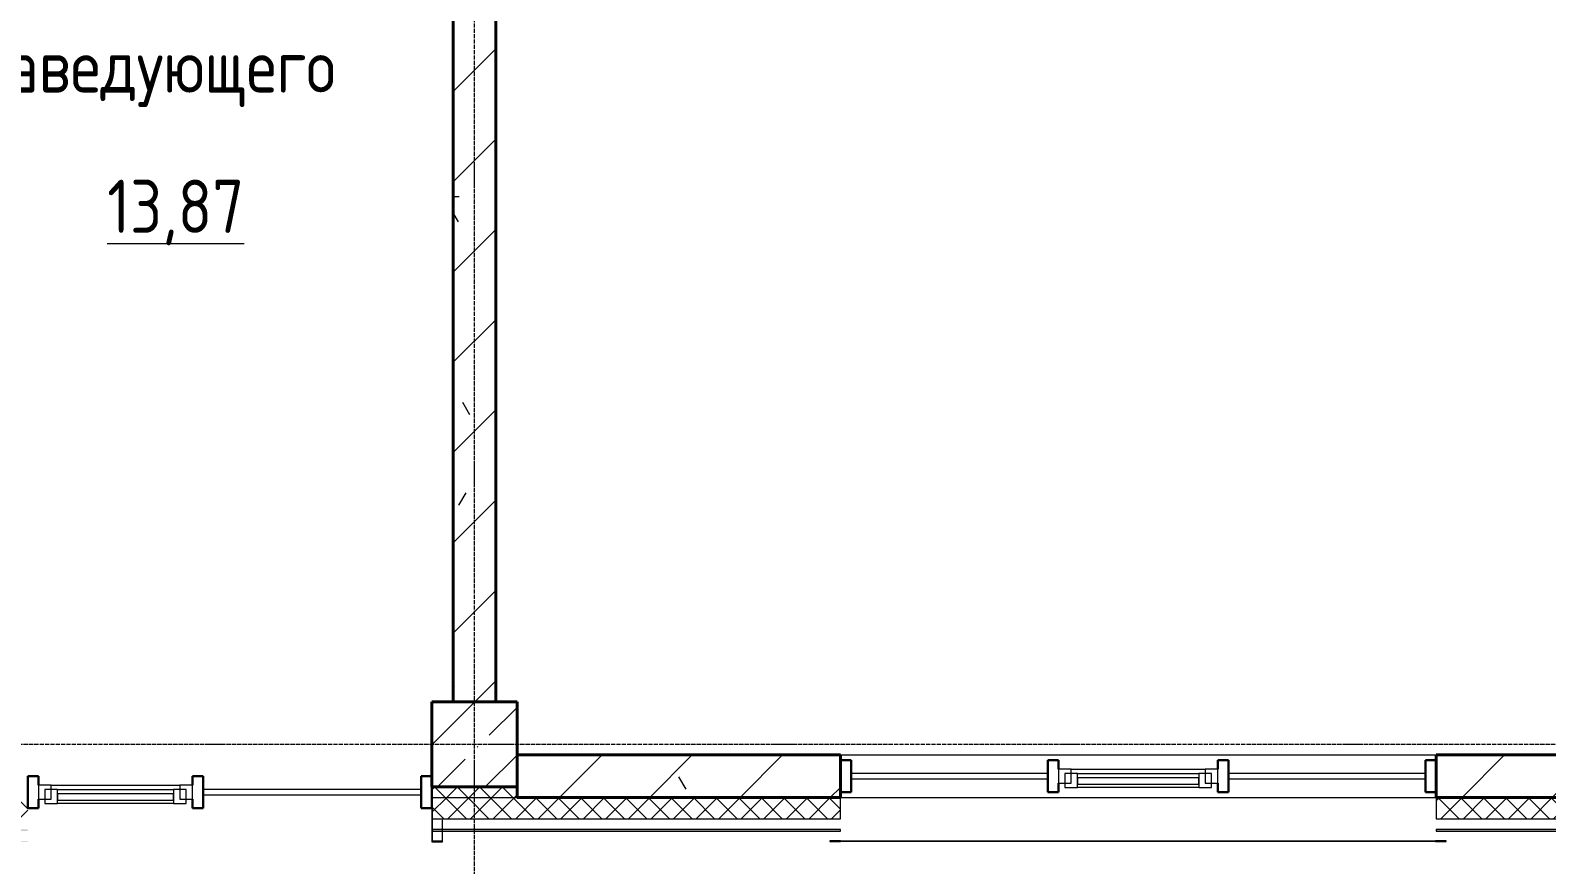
# Model space of a CAD drawing. Header units: millimetres. Extents: x 0 to 351840, y -132678 to 32417.
# Drawn here: x 317888 to 325016, y -116932 to -113009 of the extents above; entities that cross this region are included whole.
import ezdxf

# ---------------------------------------------------------------- set-up
doc = ezdxf.new("R2010")
doc.units = ezdxf.units.MM
doc.linetypes.add('BI_линия_сетки', pattern=[25, 20, -2.5, 0, -2.5])
for name, color, linetype, lineweight in [('Витраж', 7, 'Continuous', 18), ('Марки помещений', 7, 'Continuous', 20), ('Несущие колонны', 7, 'Continuous', 18), ('Окна', 7, 'Continuous', 18), ('Оси', 7, 'Continuous', 9), ('Панели витража', 7, 'Continuous', 9), ('Перекрытие', 7, 'Continuous', 18), ('Стены внутренние', 7, 'Continuous', 18), ('Стены наружные', 7, 'Continuous', 18), ('Стены несущие', 7, 'Continuous', 18), ('Стены отделка', 7, 'Continuous', 18), ('Стены штриховка', 7, 'Continuous', 18)]:
    doc.layers.add(name, color=color, linetype=linetype, lineweight=lineweight)
doc.styles.add('GOST Common_1', font='GOST Common.ttf', dxfattribs={"width": 0.9, "height": 250})
pattern_1 = [(0, (2e-10, 1e-10), (1625.6, 406.4), [67.056, -1152.144, 67.056, -1152.144, -6502.4]), (0, (2e-10, 1e-10), (1625.6, 406.4), [-2438.4, 67.056, -2371.344, 67.056, -1152.144, -2844.8]), (0, (2e-10, 1e-10), (1625.6, 406.4), [-6096, 67.056, -745.744, 67.056, -1964.944]), (120, (609.6, 203.2), (-1164.753, 1204.611), [67.056, -1152.144, 67.056, -1152.144, -6502.4]), (120, (609.6, 203.2), (-1164.753, 1204.611), [-2438.4, 67.056, -2371.344, 67.056, -1152.144, -2844.8]), (120, (609.6, 203.2), (-1164.753, 1204.611), [-6096, 67.056, -745.744, 67.056, -1964.944]), (240, (812.8, 1016), (-460.847, -1611.011), [67.056, -1152.144, 67.056, -1152.144, -6502.4]), (240, (812.8, 1016), (-460.847, -1611.011), [-2438.4, 67.056, -2371.344, 67.056, -1152.144, -2844.8]), (240, (812.8, 1016), (-460.847, -1611.011), [-6096, 67.056, -745.744, 67.056, -1964.944])]
pattern_2 = [(45, (2e-10, 1e-10), (-212.132, 212.132), [])]
pattern_3 = [(45, (2e-10, 1e-10), (-53.03301, 53.03301), []), (135, (2e-10, 1e-10), (-53.03301, -53.03301), [])]

# ---------------------------------------------------------------- blocks, each defined once
blk = doc.blocks.new('_временные_конструкции_колонны_монолитные_прямоугольная - _временная_конструкция_колонна_400x400-V3-02 Этаж__3_300___Отделочный_')
at = {"layer": 'Несущие колонны', "lineweight": 9}
h = blk.add_hatch(dxfattribs=at)
h.set_pattern_fill('FP_4', color=9, style=0, pattern_type=2)
h.set_pattern_definition([(45, (-21400, 0), (84.1903, 308.6967), [396.875, -79.375, 3.353, -76.022])])
h.paths.add_polyline_path([(200, -200), (200, 200), (-200, 200), (-200, -200)])
at = {"layer": 'Несущие колонны', "color": 9, "lineweight": 40}
for p, q in [((200, 200), (-200, 200)), ((-200, 200), (-200, -200)), ((200, -200), (200, 200)), ((-200, -200), (200, -200))]:
    blk.add_line(p, q, dxfattribs=at)
blk = doc.blocks.new('Системная панель - _панель_витража_остекление_наружный-6453924-02 Этаж__3_300___Отделочный_')
at = {"layer": 'Панели витража', "color": 9}
for p, q in [((512.5, 12.5), (-512.5, 12.5)), ((-512.5, 12.5), (-512.5, -12.5)), ((512.5, -12.5), (512.5, 12.5)), ((-512.5, -12.5), (512.5, -12.5))]:
    blk.add_line(p, q, dxfattribs=at)
blk = doc.blocks.new('Прямоугольный импост - _импост_150х50-6453879-02 Этаж__3_300___Отделочный_')
at = {"layer": 'Витраж', "color": 9, "lineweight": 30}
for p, q in [((0, 75), (-50, 75)), ((-50, 75), (-50, 32.5)), ((0, -75), (0, 75)), ((-50, -32.5), (-50, -75)), ((-50, -75), (0, -75))]:
    blk.add_line(p, q, dxfattribs=at)
blk = doc.blocks.new('_окна_алюминиевые_одностворчатые_витражные - _окно_витражное_алюминиевое-6453962-02 Этаж__3_300___Отделочный_')
at = {"layer": 'Окна', "color": 9}
for p, q in [((-302.5, 32.5), (-362.5, 32.5)), ((-362.5, 32.5), (-362.5, -32.5)), ((-272.5, 12.5), (-332.5, 12.5)), ((-332.5, 12.5), (-332.5, -52.5)), ((-302.5, 32.5), (302.5, 32.5)), ((-302.5, -32.5), (-302.5, 32.5)), ((-272.5, 12.5), (272.5, 12.5)), ((-272.5, -52.5), (-272.5, 12.5)), ((332.5, 12.5), (272.5, 12.5)), ((272.5, 12.5), (272.5, -52.5)), ((362.5, 32.5), (302.5, 32.5)), ((302.5, 32.5), (302.5, -32.5)), ((332.5, -52.5), (332.5, 12.5)), ((362.5, -32.5), (362.5, 32.5)), ((-362.5, -32.5), (-302.5, -32.5)), ((-332.5, -52.5), (-272.5, -52.5)), ((272.5, -7.5), (-272.5, -7.5)), ((-272.5, -7.5), (-272.5, -37.5)), ((-272.5, -37.5), (272.5, -37.5)), ((272.5, -52.5), (-272.5, -52.5)), ((272.5, -37.5), (272.5, -7.5)), ((272.5, -52.5), (332.5, -52.5)), ((302.5, -32.5), (362.5, -32.5))]:
    blk.add_line(p, q, dxfattribs=at)
blk = doc.blocks.new('Прямоугольный импост - _импост_150х50-6453925-02 Этаж__3_300___Отделочный_')
at = {"layer": 'Витраж', "color": 9, "lineweight": 30}
for p, q in [((-50, 75), (0, 75)), ((-50, -75), (-50, 75)), ((0, 75), (0, -25)), ((0, -75), (-50, -75))]:
    blk.add_line(p, q, dxfattribs=at)
blk = doc.blocks.new('Прямоугольный импост - _импост_150х50-6453875-02 Этаж__3_300___Отделочный_')
at = {"layer": 'Витраж', "color": 9, "lineweight": 30}
for p, q in [((-25, 75), (25, 75)), ((-25, 32.5), (-25, 75)), ((25, 75), (25, -75)), ((-25, -75), (-25, -32.5)), ((25, -75), (-25, -75))]:
    blk.add_line(p, q, dxfattribs=at)
blk = doc.blocks.new('Системная панель - _панель_витража_эмалит-6463069-02 Этаж__3_300___Отделочный_')
at = {"layer": 'Панели витража', "color": 9}
for p, q in [((462.5, 12.5), (-462.5, 12.5)), ((-462.5, 12.5), (-462.5, -12.5)), ((462.5, -12.5), (462.5, 12.5)), ((-462.5, -12.5), (462.5, -12.5))]:
    blk.add_line(p, q, dxfattribs=at)
blk = doc.blocks.new('Системная панель - _панель_витража_остекление_наружный-6462636-02 Этаж__3_300___Отделочный_')
at = {"layer": 'Панели витража', "color": 9}
for p, q in [((462.5, 12.5), (-462.5, 12.5)), ((-462.5, 12.5), (-462.5, -12.5)), ((462.5, -12.5), (462.5, 12.5)), ((-462.5, -12.5), (462.5, -12.5))]:
    blk.add_line(p, q, dxfattribs=at)
blk = doc.blocks.new('Прямоугольный импост - _импост_150х50-6455671-02 Этаж__3_300___Отделочный_')
at = {"layer": 'Витраж', "color": 9, "lineweight": 30}
for p, q in [((0, 75), (-50, 75)), ((-50, 75), (-50, -75)), ((0, -75), (0, 75)), ((-50, -75), (0, -75))]:
    blk.add_line(p, q, dxfattribs=at)
blk = doc.blocks.new('_окна_алюминиевые_одностворчатые_витражные - _окно_витражное_алюминиевое-6462251-02 Этаж__3_300___Отделочный_')
at = {"layer": 'Окна', "color": 9}
for p, q in [((-315, 32.5), (-375, 32.5)), ((-375, 32.5), (-375, -32.5)), ((-285, 12.5), (-345, 12.5)), ((-345, 12.5), (-345, -52.5)), ((-315, 32.5), (315, 32.5)), ((-315, -32.5), (-315, 32.5)), ((-285, 12.5), (285, 12.5)), ((-285, -52.5), (-285, 12.5)), ((345, 12.5), (285, 12.5)), ((285, 12.5), (285, -52.5)), ((375, 32.5), (315, 32.5)), ((315, 32.5), (315, -32.5)), ((345, -52.5), (345, 12.5)), ((375, -32.5), (375, 32.5)), ((-375, -32.5), (-315, -32.5)), ((-345, -52.5), (-285, -52.5)), ((285, -7.5), (-285, -7.5)), ((-285, -7.5), (-285, -37.5)), ((-285, -37.5), (285, -37.5)), ((285, -52.5), (-285, -52.5)), ((285, -37.5), (285, -7.5)), ((285, -52.5), (345, -52.5)), ((315, -32.5), (375, -32.5))]:
    blk.add_line(p, q, dxfattribs=at)
blk = doc.blocks.new('Прямоугольный импост - _импост_150х50-V73-02 Этаж__3_300___Отделочный_')
at = {"layer": 'Витраж', "color": 9, "lineweight": 30}
for p, q in [((-50, 75), (0, 75)), ((-50, -75), (-50, 75)), ((0, 75), (0, -75)), ((0, -75), (-50, -75))]:
    blk.add_line(p, q, dxfattribs=at)
blk = doc.blocks.new('Прямоугольный импост - _импост_150х50-V71-02 Этаж__3_300___Отделочный_')
at = {"layer": 'Витраж', "color": 9, "lineweight": 30}
for p, q in [((-25, 75), (25, 75)), ((-25, -75), (-25, 75)), ((25, 75), (25, 32.5)), ((25, -32.5), (25, -75)), ((25, -75), (-25, -75))]:
    blk.add_line(p, q, dxfattribs=at)
blk = doc.blocks.new('A$C6dd5c291')
at = {"layer": 'Стены внутренние', "lineweight": 9}
h = blk.add_hatch(dxfattribs=at)
h.set_pattern_fill('FP_33', color=9, style=0, pattern_type=2)
h.set_pattern_definition(pattern_1)
h.paths.add_polyline_path([(21500, 200), (21500, 5200), (21300, 5200), (21300, 200)])
h = blk.add_hatch(dxfattribs=at)
h.set_pattern_fill('FP_34', color=9, style=0, pattern_type=2)
h.set_pattern_definition(pattern_2)
h.paths.add_polyline_path([(21500, 200), (21500, 5200), (21300, 5200), (21300, 200)])
at = {"layer": 'Стены наружные', "lineweight": 9}
h = blk.add_hatch(dxfattribs=at)
h.set_pattern_fill('FP_33', color=9, style=0, pattern_type=2)
h.set_pattern_definition(pattern_1)
h.paths.add_polyline_path([(26750, -250), (26750, -50), (25920, -50), (25920, -250), (26450.3, -250)])
h.paths.add_polyline_path([(23120, -250), (23120, -50), (21600, -50), (21600, -250), (22166.8, -250)])
h = blk.add_hatch(dxfattribs=at)
h.set_pattern_fill('FP_34', color=9, style=0, pattern_type=2)
h.set_pattern_definition(pattern_2)
h.paths.add_polyline_path([(26750, -250), (26750, -50), (25920, -50), (25920, -250), (26450.3, -250)])
h.paths.add_polyline_path([(23120, -250), (23120, -50), (21600, -50), (21600, -250), (22166.8, -250)])
h = blk.add_hatch(dxfattribs=at)
h.set_pattern_fill('FP_42', color=9, style=0, pattern_type=2)
h.set_pattern_definition(pattern_3)
h.paths.add_polyline_path([(21600, -250), (21600, -200), (21200, -200), (21200, -250)])
h = blk.add_hatch(dxfattribs=at)
h.set_pattern_fill('FP_42', color=9, style=0, pattern_type=2)
h.set_pattern_definition(pattern_3)
h.paths.add_polyline_path([(44950, -350), (44950, -250), (43075, -250), (43075, -350)])
h.paths.add_polyline_path([(37875, -350), (37875, -250), (32850, -250), (32850, -350), (37159.2, -350)])
h.paths.add_polyline_path([(31340, -350), (31340, -250), (30177.5, -250), (30177.5, -350), (30733.9, -350)])
h.paths.add_polyline_path([(27377.5, -350), (27377.5, -250), (25920, -250), (25920, -350), (26450.3, -350)])
h.paths.add_polyline_path([(22166.8, -350), (23120, -350), (23120, -250), (21200, -250), (21200, -350)])
h.paths.add_polyline_path([(19300, -350), (19300, -250), (14302.5, -250), (14302.5, -350), (17883.2, -350)])
h.paths.add_polyline_path([(2890.9, -350), (3650, -350), (3650, -250), (2600, -250), (2600, -350)])
at = {"layer": 'Стены наружные'}
for points in [[(21202.5, -455.7), (21202.5, -300.2), (21200, -300.2), (21200, -455.7)], [(21247.5, -455.8), (21250, -455.8), (21250, -356.3), (21247.5, -356.3)]]:
    blk.add_hatch(color=9, dxfattribs=at).paths.add_polyline_path(points)
h = blk.add_hatch(color=9, dxfattribs=at)
h.paths.add_polyline_path([(23120, -408.2), (23120, -400.2), (21202.5, -400.2), (21202.5, -408.2), (22166.8, -408.2)])
h.paths.add_polyline_path([(19300, -408.2), (19300, -400.2), (14302.5, -400.2), (14302.5, -408.2), (17883.2, -408.2)])
h.paths.add_polyline_path([(3650, -408.2), (3650, -400.2), (2600, -400.2), (2600, -408.2), (2890.9, -408.2)])
h = blk.add_hatch(color=9, dxfattribs=at)
h.paths.add_polyline_path([(44950, -408.2), (44950, -400.2), (43075, -400.2), (43075, -408.2)])
h.paths.add_polyline_path([(37875, -408.2), (37875, -400.2), (32850, -400.2), (32850, -408.2), (37159.2, -408.2)])
h.paths.add_polyline_path([(31340, -408.2), (31340, -400.2), (30175, -400.2), (30175, -408.2), (30733.9, -408.2)])
h.paths.add_polyline_path([(27375, -408.2), (27375, -400.2), (25920, -400.2), (25920, -408.2), (26450.3, -408.2)])
h = blk.add_hatch(color=9, dxfattribs=at)
h.paths.add_polyline_path([(19252.5, -459.1), (19301.3, -459.1), (19301.3, -456.6), (19252.5, -456.6)])
h.paths.add_polyline_path([(21200, -458.3), (21250, -458.3), (21250, -455.8), (21200, -455.8)])
h = blk.add_hatch(color=9, dxfattribs=at)
h.paths.add_polyline_path([(25967.5, -456.2), (25967.5, -453.7), (25917.5, -453.7), (25917.5, -456.2)])
h.paths.add_polyline_path([(23120, -456.2), (23120, -453.7), (23070, -453.7), (23070, -456.2)])
at = {"layer": 'Оси', "color": 9, "linetype": 'BI_линия_сетки'}
for p, q in [((21400, -3558.5), (21400, 30190.3)), ((-4915.7, 0), (50661.2, 0))]:
    blk.add_line(p, q, dxfattribs=at)
at = {"layer": 'Перекрытие', "color": 9, "lineweight": 9}
for p, q in [((23120, -50), (25920, -50)), ((23120, -250), (25920, -250))]:
    blk.add_line(p, q, dxfattribs=at)
at = {"layer": 'Стены наружные', "color": 9}
for p, q in [((23120, -453.7), (25917.5, -453.7)), ((25917.5, -456.2), (23120, -456.2))]:
    blk.add_line(p, q, dxfattribs=at)
at = {"layer": 'Стены несущие', "color": 9, "lineweight": 40}
for p, q in [((21300, 5200), (21300, 200)), ((21500, 200), (21500, 5200)), ((23120, -50), (21600, -50)), ((23120, -250), (23120, -50)), ((26750, -50), (25920, -50)), ((25920, -50), (25920, -250)), ((21600, -200), (21600, -250)), ((21600, -250), (23120, -250)), ((25920, -250), (26750, -250))]:
    blk.add_line(p, q, dxfattribs=at)
at = {"layer": 'Стены отделка', "color": 9, "lineweight": 9}
for p, q in [((21200, -200), (21200, -455.7)), ((21200, -250), (21600, -250)), ((23120, -350), (23120, -250)), ((25920, -250), (25920, -350)), ((21202.5, -300.2), (21200, -300.2)), ((21200, -350), (23120, -350)), ((21202.5, -400.2), (21202.5, -300.2)), ((21247.5, -356.3), (21247.5, -455.8)), ((21250, -356.3), (21247.5, -356.3)), ((21250, -458.3), (21250, -356.3)), ((25920, -350), (27377.5, -350)), ((23120, -400.2), (21202.5, -400.2)), ((21202.5, -408.2), (23120, -408.2)), ((21202.5, -455.7), (21202.5, -408.2)), ((23120, -408.2), (23120, -400.2)), ((27375, -400.2), (25920, -400.2)), ((25920, -400.2), (25920, -408.2)), ((25920, -408.2), (27375, -408.2)), ((21200, -455.7), (21202.5, -455.7)), ((21250, -455.8), (21200, -455.8)), ((21200, -455.8), (21200, -458.3)), ((21200, -458.3), (21250, -458.3)), ((21247.5, -455.8), (21250, -455.8)), ((23120, -453.7), (23070, -453.7)), ((23070, -453.7), (23070, -456.2)), ((23070, -456.2), (23120, -456.2)), ((23120, -456.2), (23120, -453.7)), ((25967.5, -453.7), (25917.5, -453.7)), ((25917.5, -453.7), (25917.5, -456.2)), ((25917.5, -456.2), (25967.5, -456.2)), ((25967.5, -456.2), (25967.5, -453.7))]:
    blk.add_line(p, q, dxfattribs=at)
at = {"layer": 'Стены штриховка', "color": 9}
blk.add_line((21202.5, -400.2), (21202.5, -408.2), dxfattribs=at)
at = {"layer": 'Витраж', "color": 9, "rotation": 180}
for name, p in [('Прямоугольный импост - _импост_150х50-6455671-02 Этаж__3_300___Отделочный_', (23120, -150)), ('Прямоугольный импост - _импост_150х50-6453879-02 Этаж__3_300___Отделочный_', (19300, -225))]:
    blk.add_blockref(name, p, dxfattribs=at)
at = {"layer": 'Витраж', "color": 9, "extrusion": (0, 0, -1), "rotation": 180}
for name, p in [('Прямоугольный импост - _импост_150х50-V71-02 Этаж__3_300___Отделочный_', (-24120, -150)), ('Прямоугольный импост - _импост_150х50-6453875-02 Этаж__3_300___Отделочный_', (-24920, -150)), ('Прямоугольный импост - _импост_150х50-V73-02 Этаж__3_300___Отделочный_', (-25920, -150)), ('Прямоугольный импост - _импост_150х50-6453875-02 Этаж__3_300___Отделочный_', (-20100, -225)), ('Прямоугольный импост - _импост_150х50-6453925-02 Этаж__3_300___Отделочный_', (-21200, -225))]:
    blk.add_blockref(name, p, dxfattribs=at)
at = {"layer": 'Несущие колонны', "color": 9}
blk.add_blockref('_временные_конструкции_колонны_монолитные_прямоугольная - _временная_конструкция_колонна_400x400-V3-02 Этаж__3_300___Отделочный_', (21400, 0), dxfattribs=at)
at = {"layer": 'Окна', "color": 9}
for name, p in [('_окна_алюминиевые_одностворчатые_витражные - _окно_витражное_алюминиевое-6462251-02 Этаж__3_300___Отделочный_', (24520, -150)), ('_окна_алюминиевые_одностворчатые_витражные - _окно_витражное_алюминиевое-6453962-02 Этаж__3_300___Отделочный_', (19712.5, -225))]:
    blk.add_blockref(name, p, dxfattribs=at)
at = {"layer": 'Панели витража', "color": 9}
for name, p in [('Системная панель - _панель_витража_эмалит-6463069-02 Этаж__3_300___Отделочный_', (23632.5, -150)), ('Системная панель - _панель_витража_остекление_наружный-6462636-02 Этаж__3_300___Отделочный_', (25407.5, -150)), ('Системная панель - _панель_витража_остекление_наружный-6453924-02 Этаж__3_300___Отделочный_', (20637.5, -225))]:
    blk.add_blockref(name, p, dxfattribs=at)
at = {"layer": 'Марки помещений', "color": 9, "lineweight": 9, "char_height": 250, "attachment_point": 1, "style": 'GOST Common_1'}
for s, insert, width in [('заведующего', (19072.3, 3313.9), 2272.784), ('\\L13,87', (19673.5, 2654.2), 815.316)]:
    blk.add_mtext(s, dxfattribs=dict(at, insert=insert, width=width))

msp = doc.modelspace()

# ---------------------------------------------------------------- block references
msp.add_blockref('A$C6dd5c291', (298576.4, -116365.9))

doc.saveas('drawing.dxf')
